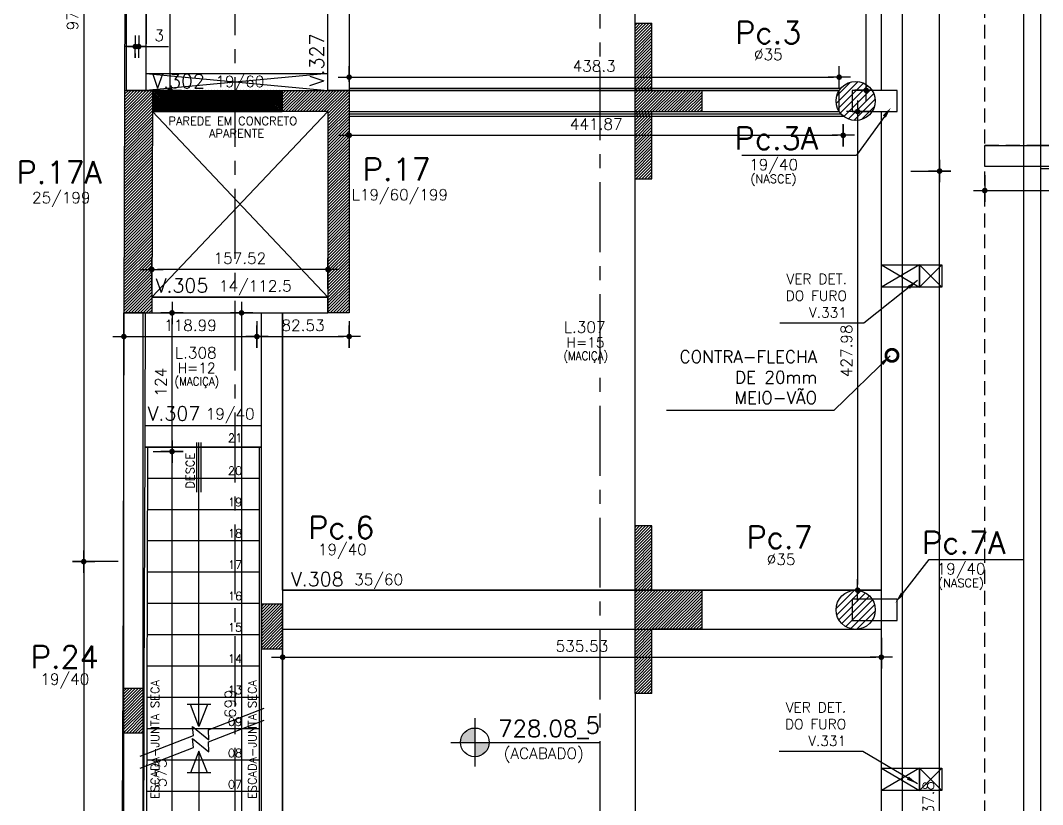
# Model space of a CAD drawing. Header units: inches. Extents: x 0 to 5940, y 0 to 4205.
# Drawn here: x 829 to 1744, y 2546 to 3247 of the extents above; entities that cross this region are included whole.
import ezdxf
from ezdxf.enums import TextEntityAlignment as Align

# ---------------------------------------------------------------- set-up
doc = ezdxf.new("R2010")
doc.units = ezdxf.units.IN
doc.header["$LTSCALE"] = 50
doc.header["$MEASUREMENT"] = 0
doc.linetypes.add('CENTER', pattern=[2, 1.25, -0.25, 0.25, -0.25])
doc.linetypes.add('HIDDEN', pattern=[0.375, 0.25, -0.125])
doc.layers.get('0').update_dxf_attribs({"color": 1})
for name, color, linetype in [('___HIDRAULICA', 30, 'Continuous'), ('CONTRA-FLECHA', 152, 'Continuous'), ('CORTE-FORMA', 1, 'Continuous'), ('COTA', 6, 'Continuous'), ('ESCADA', 8, 'Continuous'), ('FO-HACHURA_PILAR-CONT', 252, 'Continuous'), ('FO-HACHURA_PILAR-MORRE', 252, 'Continuous'), ('FO-TEXTO-LAJES', 152, 'Continuous'), ('FO-TEXTO-VIGAS', 3, 'Continuous'), ('NIVEL-ARQUITETURA', 3, 'Continuous'), ('P-C', 1, 'Continuous'), ('P-M', 7, 'Continuous'), ('P-N', 5, 'Continuous'), ('PAREDE', 191, 'Continuous'), ('SETAS', 8, 'Continuous'), ('TEXTO', 3, 'Continuous')]:
    doc.layers.add(name, color=color, linetype=linetype)
for name, color, linetype, lineweight in [('FO-Textos dos pilares', 3, 'Continuous', 20), ('FO-Vigas', 2, 'Continuous', 30), ('SEM LAJE', 8, 'Continuous', 30)]:
    doc.layers.add(name, color=color, linetype=linetype, lineweight=lineweight)
doc.styles.add('ROMANS', font='romans.shx')
doc.dimstyles.new('COTA_50', dxfattribs={"dimscale": 5, "dimtxt": 2, "dimasz": 1, "dimexe": 2, "dimexo": 1.5, "dimgap": 1, "dimtad": 1, "dimzin": 12, "dimdsep": 46, "dimtxsty": 'ROMANS', "dimblk1": 'COTA', "dimblk2": 'COTA', "dimsah": 1, "dimcen": -4, "dimdle": 1.5, "dimclrd": 6, "dimclre": 6, "dimclrt": 3, "dimadec": 0, "dimazin": 0, "dimtfac": 1, "dimtofl": 0, "dimtmove": 0, "dimatfit": 3, "dimldrblk": 'COTA', "dimfxl": 1, "dimtolj": 1, "dimtzin": 12, "dimarcsym": 0})
doc.dimstyles.new('NOTA', dxfattribs={"dimscale": 5, "dimtxt": 2, "dimasz": 2, "dimexe": 1.5, "dimexo": 2, "dimgap": 1, "dimtad": 1, "dimdec": 1, "dimzin": 12, "dimdsep": 46, "dimtxsty": 'ROMANS', "dimcen": 0.09, "dimclrd": 8, "dimclre": 8, "dimclrt": 3, "dimadec": 0, "dimazin": 0, "dimtfac": 1, "dimtdec": 1, "dimtofl": 0, "dimtmove": 0, "dimatfit": 3, "dimfxl": 1, "dimtolj": 1, "dimtzin": 12, "dimarcsym": 0})
pattern_1 = [(45, (-10708.8234, 9121.8574), (-1.32582521, 1.32582521), [])]
pattern_2 = [(45, (-10935.5438, 9121.8574), (-3.0935922, 3.0935922), [])]

# ---------------------------------------------------------------- blocks, each defined once
blk = doc.blocks.new('COTA')
at = {"layer": 'COTA'}
for p, q in [((0, -2), (0, 2)), ((2, 0), (-2, 0))]:
    blk.add_line(p, q, dxfattribs=at)
at = {"layer": 'COTA', "const_width": 0.5}
blk.add_lwpolyline([(-0.25, 0, 1), (0.25, 0, 1)], format="xyb", close=True, dxfattribs=at)
blk = doc.blocks.new('*D15')
at = {"layer": 'COTA', "color": 6, "lineweight": -2, "transparency": 16777216}
for p, q in [((927.23, 3223.36), (922.23, 3223.38)), ((940.23, 3223.32), (961.89, 3223.26)), ((932.21, 3217.13), (932.2, 3213.35)), ((935.21, 3217.12), (935.2, 3213.34))]:
    blk.add_line(p, q, dxfattribs=at)
at = {"layer": 'Defpoints', "color": 0, "transparency": 16777216}
for p in [(932.23, 3224.63), (935.23, 3224.62), (935.23, 3223.34)]:
    blk.add_point(p, dxfattribs=at)
at = {"layer": 'COTA', "color": 6, "lineweight": -2, "transparency": 16777216, "xscale": 5, "yscale": 5, "zscale": 5}
for p, rotation in [((932.23, 3223.35), 359.8263163516549), ((935.23, 3223.34), 179.8263163516549)]:
    blk.add_blockref('COTA', p, dxfattribs=dict(at, rotation=rotation))
at = {"layer": 'COTA', "color": 3, "transparency": 16777216, "insert": (953.59, 3233.28), "char_height": 10, "attachment_point": 5, "rotation": 359.82632, "style": 'ROMANS'}
blk.add_mtext('\\A1;3', dxfattribs=at)
blk = doc.blocks.new('*D364')
at = {"color": 6, "lineweight": -2, "transparency": 16777216}
for p, q in [((1123.52, 3157.71), (1123.52, 3133.99)), ((1565.39, 3153.71), (1565.39, 3133.99)), ((1128.52, 3143.99), (1560.39, 3143.99))]:
    blk.add_line(p, q, dxfattribs=at)
at = {"layer": 'Defpoints', "color": 0, "transparency": 16777216}
for p in [(1123.52, 3165.21), (1565.39, 3161.21), (1565.39, 3143.99)]:
    blk.add_point(p, dxfattribs=at)
at = {"color": 6, "lineweight": -2, "transparency": 16777216, "xscale": 5, "yscale": 5, "zscale": 5, "rotation": 180}
blk.add_blockref('COTA', (1123.52, 3143.99), dxfattribs=at)
at = {"color": 6, "lineweight": -2, "transparency": 16777216, "xscale": 5, "yscale": 5, "zscale": 5}
blk.add_blockref('COTA', (1565.39, 3143.99), dxfattribs=at)
at = {"color": 3, "transparency": 16777216, "insert": (1344.46, 3153.99), "char_height": 10, "attachment_point": 5, "style": 'ROMANS'}
blk.add_mtext('\\A1;441.87', dxfattribs=at)
blk = doc.blocks.new('*D365')
at = {"color": 6, "lineweight": -2, "transparency": 16777216}
for p, q in [((1123.52, 3191.71), (1123.52, 3205.96)), ((1561.83, 3191.71), (1561.83, 3205.96)), ((1128.52, 3195.96), (1556.83, 3195.96))]:
    blk.add_line(p, q, dxfattribs=at)
at = {"layer": 'Defpoints', "color": 0, "transparency": 16777216}
for p in [(1561.83, 3195.96), (1123.52, 3184.21), (1561.83, 3184.21)]:
    blk.add_point(p, dxfattribs=at)
at = {"color": 6, "lineweight": -2, "transparency": 16777216, "xscale": 5, "yscale": 5, "zscale": 5, "rotation": 180}
blk.add_blockref('COTA', (1123.52, 3195.96), dxfattribs=at)
at = {"color": 6, "lineweight": -2, "transparency": 16777216, "xscale": 5, "yscale": 5, "zscale": 5}
blk.add_blockref('COTA', (1561.83, 3195.96), dxfattribs=at)
at = {"color": 3, "transparency": 16777216, "insert": (1342.68, 3205.96), "char_height": 10, "attachment_point": 5, "style": 'ROMANS'}
blk.add_mtext('\\A1;438.3', dxfattribs=at)
blk = doc.blocks.new('*D368')
at = {"color": 6, "lineweight": -2, "transparency": 16777216}
for p, q in [((1692.02, 3108.46), (1692.02, 3084.57)), ((2378.49, 3108.46), (2378.49, 3084.57)), ((1697.02, 3094.57), (2373.49, 3094.57))]:
    blk.add_line(p, q, dxfattribs=at)
at = {"layer": 'Defpoints', "color": 0, "transparency": 16777216}
for p in [(1692.02, 3115.96), (2378.49, 3115.96), (2378.49, 3094.57)]:
    blk.add_point(p, dxfattribs=at)
at = {"color": 6, "lineweight": -2, "transparency": 16777216, "xscale": 5, "yscale": 5, "zscale": 5, "rotation": 180}
blk.add_blockref('COTA', (1692.02, 3094.57), dxfattribs=at)
at = {"color": 6, "lineweight": -2, "transparency": 16777216, "xscale": 5, "yscale": 5, "zscale": 5}
blk.add_blockref('COTA', (2378.49, 3094.57), dxfattribs=at)
at = {"color": 3, "transparency": 16777216, "insert": (2035.26, 3104.57), "char_height": 10, "attachment_point": 5, "style": 'ROMANS'}
blk.add_mtext('\\A1;686.47', dxfattribs=at)
blk = doc.blocks.new('*D371')
at = {"color": 6, "lineweight": -2, "transparency": 16777216}
for p, q in [((922.01, 2977.71), (922.01, 2954.04)), ((1040.99, 2977.71), (1040.99, 2954.04)), ((927.01, 2964.04), (1035.99, 2964.04))]:
    blk.add_line(p, q, dxfattribs=at)
at = {"layer": 'Defpoints', "color": 0, "transparency": 16777216}
for p in [(922.01, 2985.21), (1040.99, 2985.21), (1040.99, 2964.04)]:
    blk.add_point(p, dxfattribs=at)
at = {"color": 6, "lineweight": -2, "transparency": 16777216, "xscale": 5, "yscale": 5, "zscale": 5, "rotation": 180}
blk.add_blockref('COTA', (922.01, 2964.04), dxfattribs=at)
at = {"color": 6, "lineweight": -2, "transparency": 16777216, "xscale": 5, "yscale": 5, "zscale": 5}
blk.add_blockref('COTA', (1040.99, 2964.04), dxfattribs=at)
at = {"color": 3, "transparency": 16777216, "insert": (981.5, 2974.04), "char_height": 10, "attachment_point": 5, "style": 'ROMANS'}
blk.add_mtext('\\A1;118.99', dxfattribs=at)
blk = doc.blocks.new('*D372')
at = {"color": 6, "lineweight": -2, "transparency": 16777216}
for p, q in [((1040.99, 2977.71), (1040.99, 2954.04)), ((1123.52, 2977.71), (1123.52, 2954.04)), ((1045.99, 2964.04), (1118.52, 2964.04))]:
    blk.add_line(p, q, dxfattribs=at)
at = {"layer": 'Defpoints', "color": 0, "transparency": 16777216}
for p in [(1040.99, 2985.21), (1123.52, 2985.21), (1123.52, 2964.04)]:
    blk.add_point(p, dxfattribs=at)
at = {"color": 6, "lineweight": -2, "transparency": 16777216, "xscale": 5, "yscale": 5, "zscale": 5, "rotation": 180}
blk.add_blockref('COTA', (1040.99, 2964.04), dxfattribs=at)
at = {"color": 6, "lineweight": -2, "transparency": 16777216, "xscale": 5, "yscale": 5, "zscale": 5}
blk.add_blockref('COTA', (1123.52, 2964.04), dxfattribs=at)
at = {"color": 3, "transparency": 16777216, "insert": (1082.26, 2974.04), "char_height": 10, "attachment_point": 5, "style": 'ROMANS'}
blk.add_mtext('\\A1;82.53', dxfattribs=at)
blk = doc.blocks.new('*D373')
at = {"color": 6, "lineweight": -2, "transparency": 16777216}
for p, q in [((947.01, 3006.71), (947.01, 3034.03)), ((1104.52, 3006.71), (1104.52, 3034.03)), ((1099.52, 3024.03), (952.01, 3024.03))]:
    blk.add_line(p, q, dxfattribs=at)
at = {"layer": 'Defpoints', "color": 0, "transparency": 16777216}
for p in [(947.01, 3024.03), (947.01, 2999.21), (1104.52, 2999.21)]:
    blk.add_point(p, dxfattribs=at)
at = {"color": 6, "lineweight": -2, "transparency": 16777216, "xscale": 5, "yscale": 5, "zscale": 5, "rotation": 180}
blk.add_blockref('COTA', (947.01, 3024.03), dxfattribs=at)
at = {"color": 6, "lineweight": -2, "transparency": 16777216, "xscale": 5, "yscale": 5, "zscale": 5}
blk.add_blockref('COTA', (1104.52, 3024.03), dxfattribs=at)
at = {"color": 3, "transparency": 16777216, "insert": (1025.76, 3034.03), "char_height": 10, "attachment_point": 5, "style": 'ROMANS'}
blk.add_mtext('\\A1;157.52', dxfattribs=at)
blk = doc.blocks.new('*D377')
at = {"color": 6, "lineweight": -2, "transparency": 16777216}
for p, q in [((1063.99, 2694.72), (1063.99, 2667.29)), ((1599.52, 2694.72), (1599.52, 2667.29)), ((1068.99, 2677.29), (1594.52, 2677.29))]:
    blk.add_line(p, q, dxfattribs=at)
at = {"layer": 'Defpoints', "color": 0, "transparency": 16777216}
for p in [(1063.99, 2702.22), (1599.52, 2702.22), (1599.52, 2677.29)]:
    blk.add_point(p, dxfattribs=at)
at = {"color": 6, "lineweight": -2, "transparency": 16777216, "xscale": 5, "yscale": 5, "zscale": 5, "rotation": 180}
blk.add_blockref('COTA', (1063.99, 2677.29), dxfattribs=at)
at = {"color": 6, "lineweight": -2, "transparency": 16777216, "xscale": 5, "yscale": 5, "zscale": 5}
blk.add_blockref('COTA', (1599.52, 2677.29), dxfattribs=at)
at = {"color": 3, "transparency": 16777216, "insert": (1331.76, 2687.29), "char_height": 10, "attachment_point": 5, "style": 'ROMANS'}
blk.add_mtext('\\A1;535.53', dxfattribs=at)
blk = doc.blocks.new('*D422')
at = {"color": 6, "lineweight": -2, "transparency": 16777216}
for p, q in [((916.79, 3738.76), (876.11, 3738.76)), ((886.11, 3733.76), (886.11, 2767.76)), ((916.79, 2762.76), (876.11, 2762.76))]:
    blk.add_line(p, q, dxfattribs=at)
at = {"layer": 'Defpoints', "color": 0, "transparency": 16777216}
for p in [(924.29, 3738.76), (886.11, 2762.76), (924.29, 2762.76)]:
    blk.add_point(p, dxfattribs=at)
at = {"color": 6, "lineweight": -2, "transparency": 16777216, "xscale": 5, "yscale": 5, "zscale": 5}
for p, rotation in [((886.11, 3738.76), 90), ((886.11, 2762.76), 270)]:
    blk.add_blockref('COTA', p, dxfattribs=dict(at, rotation=rotation))
at = {"color": 3, "transparency": 16777216, "insert": (876.11, 3250.76), "char_height": 10, "attachment_point": 5, "rotation": 90, "style": 'ROMANS'}
blk.add_mtext('\\A1;976', dxfattribs=at)
blk = doc.blocks.new('*D423')
at = {"color": 6, "lineweight": -2, "transparency": 16777216}
for p, q in [((916.79, 2762.76), (876.11, 2762.76)), ((886.11, 2757.76), (886.11, 1949.07)), ((893.61, 1944.07), (896.11, 1944.07))]:
    blk.add_line(p, q, dxfattribs=at)
at = {"layer": 'Defpoints', "color": 0, "transparency": 16777216}
for p in [(924.29, 2762.76), (886.11, 1944.07), (886.11, 1944.07)]:
    blk.add_point(p, dxfattribs=at)
at = {"color": 6, "lineweight": -2, "transparency": 16777216, "xscale": 5, "yscale": 5, "zscale": 5}
for p, rotation in [((886.11, 2762.76), 90), ((886.11, 1944.07), 270)]:
    blk.add_blockref('COTA', p, dxfattribs=dict(at, rotation=rotation))
at = {"color": 3, "transparency": 16777216, "insert": (876.11, 2353.42), "char_height": 10, "attachment_point": 5, "rotation": 90, "style": 'ROMANS'}
blk.add_mtext('\\A1;818.69', dxfattribs=at)
blk = doc.blocks.new('*D425')
at = {"color": 6, "lineweight": -2, "transparency": 16777216}
for p, q in [((948.14, 2861.21), (975.07, 2861.21)), ((965.07, 2291.21), (965.07, 2856.21)), ((946.37, 2286.21), (975.07, 2286.21))]:
    blk.add_line(p, q, dxfattribs=at)
at = {"layer": 'Defpoints', "color": 0, "transparency": 16777216}
for p in [(940.64, 2861.21), (965.07, 2861.21), (938.87, 2286.21)]:
    blk.add_point(p, dxfattribs=at)
at = {"color": 6, "lineweight": -2, "transparency": 16777216, "xscale": 5, "yscale": 5, "zscale": 5}
for p, rotation in [((965.07, 2861.21), 90), ((965.07, 2286.21), 270)]:
    blk.add_blockref('COTA', p, dxfattribs=dict(at, rotation=rotation))
at = {"color": 3, "transparency": 16777216, "insert": (955.07, 2573.71), "char_height": 10, "attachment_point": 5, "rotation": 90, "style": 'ROMANS'}
blk.add_mtext('\\A1;575', dxfattribs=at)
blk = doc.blocks.new('*D426')
at = {"color": 6, "lineweight": -2, "transparency": 16777216}
for p, q in [((948.51, 2985.21), (975.07, 2985.21)), ((965.07, 2866.21), (965.07, 2980.21)), ((948.14, 2861.21), (975.07, 2861.21))]:
    blk.add_line(p, q, dxfattribs=at)
at = {"layer": 'Defpoints', "color": 0, "transparency": 16777216}
for p in [(941.01, 2985.21), (965.07, 2985.21), (940.64, 2861.21)]:
    blk.add_point(p, dxfattribs=at)
at = {"color": 6, "lineweight": -2, "transparency": 16777216, "xscale": 5, "yscale": 5, "zscale": 5}
for p, rotation in [((965.07, 2985.21), 90), ((965.07, 2861.21), 270)]:
    blk.add_blockref('COTA', p, dxfattribs=dict(at, rotation=rotation))
at = {"color": 3, "transparency": 16777216, "insert": (955.07, 2923.21), "char_height": 10, "attachment_point": 5, "rotation": 90, "style": 'ROMANS'}
blk.add_mtext('\\A1;124', dxfattribs=at)
blk = doc.blocks.new('*D427')
at = {"color": 6, "lineweight": -2, "transparency": 16777216}
for p, q in [((950.73, 3719.98), (973.3, 3719.98)), ((963.3, 3189.21), (963.3, 3714.98)), ((949.11, 3184.21), (973.3, 3184.21))]:
    blk.add_line(p, q, dxfattribs=at)
at = {"layer": 'Defpoints', "color": 0, "transparency": 16777216}
for p in [(943.23, 3719.98), (963.3, 3719.98), (941.61, 3184.21)]:
    blk.add_point(p, dxfattribs=at)
at = {"color": 6, "lineweight": -2, "transparency": 16777216, "xscale": 5, "yscale": 5, "zscale": 5}
for p, rotation in [((963.3, 3719.98), 90), ((963.3, 3184.21), 270)]:
    blk.add_blockref('COTA', p, dxfattribs=dict(at, rotation=rotation))
at = {"color": 3, "transparency": 16777216, "insert": (953.3, 3452.09), "char_height": 10, "attachment_point": 5, "rotation": 90, "style": 'ROMANS'}
blk.add_mtext('\\A1;535.77', dxfattribs=at)
blk = doc.blocks.new('*D429')
at = {"color": 6, "lineweight": -2, "transparency": 16777216}
for p, q in [((1037.49, 2985.21), (1017.26, 2985.21)), ((1027.26, 2980.21), (1027.26, 2291.21)), ((1037.49, 2286.21), (1017.26, 2286.21))]:
    blk.add_line(p, q, dxfattribs=at)
at = {"layer": 'Defpoints', "color": 0, "transparency": 16777216}
for p in [(1044.99, 2985.21), (1027.26, 2286.21), (1044.99, 2286.21)]:
    blk.add_point(p, dxfattribs=at)
at = {"color": 6, "lineweight": -2, "transparency": 16777216, "xscale": 5, "yscale": 5, "zscale": 5}
for p, rotation in [((1027.26, 2985.21), 90), ((1027.26, 2286.21), 270)]:
    blk.add_blockref('COTA', p, dxfattribs=dict(at, rotation=rotation))
at = {"color": 3, "transparency": 16777216, "insert": (1017.26, 2635.71), "char_height": 10, "attachment_point": 5, "rotation": 90, "style": 'ROMANS'}
blk.add_mtext('\\A1;699', dxfattribs=at)
blk = doc.blocks.new('*D435')
at = {"color": 6, "lineweight": -2, "transparency": 16777216}
for p, q in [((1592.02, 3413.21), (1575.94, 3413.21)), ((1585.94, 3189.21), (1585.94, 3408.21)), ((1592.02, 3184.21), (1575.94, 3184.21))]:
    blk.add_line(p, q, dxfattribs=at)
at = {"layer": 'Defpoints', "color": 0, "transparency": 16777216}
for p in [(1585.94, 3413.21), (1599.52, 3413.21), (1599.52, 3184.21)]:
    blk.add_point(p, dxfattribs=at)
at = {"color": 6, "lineweight": -2, "transparency": 16777216, "xscale": 5, "yscale": 5, "zscale": 5}
for p, rotation in [((1585.94, 3413.21), 90), ((1585.94, 3184.21), 270)]:
    blk.add_blockref('COTA', p, dxfattribs=dict(at, rotation=rotation))
at = {"color": 3, "transparency": 16777216, "insert": (1575.94, 3298.71), "char_height": 10, "attachment_point": 5, "rotation": 90, "style": 'ROMANS'}
blk.add_mtext('\\A1;229', dxfattribs=at)
blk = doc.blocks.new('*D436')
at = {"color": 6, "lineweight": -2, "transparency": 16777216}
for p, q in [((1626.02, 3111.97), (1661.61, 3111.97)), ((1651.61, 1979.17), (1651.61, 3106.97)), ((1626.02, 1974.17), (1661.61, 1974.17))]:
    blk.add_line(p, q, dxfattribs=at)
at = {"layer": 'Defpoints', "color": 0, "transparency": 16777216}
for p in [(1618.52, 3111.97), (1651.61, 3111.97), (1618.52, 1974.17)]:
    blk.add_point(p, dxfattribs=at)
at = {"color": 6, "lineweight": -2, "transparency": 16777216, "xscale": 5, "yscale": 5, "zscale": 5}
for p, rotation in [((1651.61, 3111.97), 90), ((1651.61, 1974.17), 270)]:
    blk.add_blockref('COTA', p, dxfattribs=dict(at, rotation=rotation))
at = {"color": 3, "transparency": 16777216, "insert": (1641.61, 2543.07), "char_height": 10, "attachment_point": 5, "rotation": 90, "style": 'ROMANS'}
blk.add_mtext('\\A1;1137.8', dxfattribs=at)
blk = doc.blocks.new('*D438')
at = {"color": 6, "lineweight": -2, "transparency": 16777216}
for p, q in [((1651.32, 3520.75), (1661.61, 3520.75)), ((1651.61, 3116.97), (1651.61, 3515.75)), ((1651.32, 3111.97), (1661.61, 3111.97))]:
    blk.add_line(p, q, dxfattribs=at)
at = {"layer": 'Defpoints', "color": 0, "transparency": 16777216}
for p in [(1643.82, 3520.75), (1651.61, 3520.75), (1643.82, 3111.97)]:
    blk.add_point(p, dxfattribs=at)
at = {"color": 6, "lineweight": -2, "transparency": 16777216, "xscale": 5, "yscale": 5, "zscale": 5}
for p, rotation in [((1651.61, 3520.75), 90), ((1651.61, 3111.97), 270)]:
    blk.add_blockref('COTA', p, dxfattribs=dict(at, rotation=rotation))
at = {"color": 3, "transparency": 16777216, "insert": (1641.61, 3316.36), "char_height": 10, "attachment_point": 5, "rotation": 90, "style": 'ROMANS'}
blk.add_mtext('\\A1;408.78', dxfattribs=at)
blk = doc.blocks.new('*D462')
at = {"color": 6, "lineweight": -2, "transparency": 16777216}
for p, q in [((1592.02, 3165.21), (1568.31, 3165.21)), ((1578.31, 3160.21), (1578.31, 2742.22)), ((1592.02, 2737.22), (1568.31, 2737.22))]:
    blk.add_line(p, q, dxfattribs=at)
at = {"layer": 'Defpoints', "color": 0, "transparency": 16777216}
for p in [(1599.52, 3165.21), (1578.31, 2737.22), (1599.52, 2737.22)]:
    blk.add_point(p, dxfattribs=at)
at = {"color": 6, "lineweight": -2, "transparency": 16777216, "xscale": 5, "yscale": 5, "zscale": 5}
for p, rotation in [((1578.31, 3165.21), 90), ((1578.31, 2737.22), 270)]:
    blk.add_blockref('COTA', p, dxfattribs=dict(at, rotation=rotation))
at = {"color": 3, "transparency": 16777216, "insert": (1568.31, 2951.22), "char_height": 10, "attachment_point": 5, "rotation": 90, "style": 'ROMANS'}
blk.add_mtext('\\A1;427.98', dxfattribs=at)

msp = doc.modelspace()

# ---------------------------------------------------------------- hatches: boundary and pattern name
at = {"layer": 'CORTE-FORMA'}
h = msp.add_hatch(dxfattribs=at)
h.set_pattern_fill('ANSI31', color=70, scale=15)
h.set_pattern_definition(pattern_1)
h.paths.add_polyline_path([(1439.186, 3184.207), (1394.186, 3184.207), (1394.186, 3244.207), (1379.186, 3244.207), (1379.186, 3105.207), (1394.186, 3105.207), (1394.186, 3165.207), (1439.186, 3165.207)])
h = msp.add_hatch(dxfattribs=at)
h.set_pattern_fill('ANSI31', color=70, scale=15)
h.set_pattern_definition([(45, (-10928.0438, 9121.8574), (-1.32582521, 1.32582521), [])])
edge = h.paths.add_edge_path()
edge.add_line((1439.186, 2737.223), (1394.186, 2737.223))
edge.add_line((1394.186, 2737.223), (1394.186, 2794.723))
edge.add_line((1394.186, 2794.723), (1379.186, 2794.723))
edge.add_line((1379.186, 2644.723), (1379.186, 2794.723))
edge.add_line((1394.186, 2644.723), (1379.186, 2644.723))
edge.add_line((1394.186, 2644.723), (1394.186, 2702.223))
edge.add_line((1439.186, 2702.223), (1394.186, 2702.223))
edge.add_line((1439.186, 2702.223), (1439.186, 2737.223))
at = {"layer": 'FO-HACHURA_PILAR-CONT'}
h = msp.add_hatch(dxfattribs=at)
h.set_pattern_fill('ANSI31', color=256, scale=15)
h.set_pattern_definition(pattern_1)
edge = h.paths.add_edge_path()
edge.add_line((922.608, 3184.207), (947.609, 3184.207))
edge.add_line((922.608, 3184.207), (922.005, 2985.207))
edge.add_line((947.609, 3184.207), (947.005, 2985.131))
edge.add_line((922.005, 2985.207), (947.005, 2985.207))
h = msp.add_hatch(dxfattribs=at)
h.set_pattern_fill('ANSI31', color=256, scale=15)
h.set_pattern_definition([(45, (-4121.7386, 9121.8574), (-1.3258252, 1.3258252), [])])
edge = h.paths.add_edge_path()
edge.add_line((1063.524, 3184.207), (1063.524, 3165.207))
edge.add_line((1063.524, 3184.207), (1123.524, 3184.207))
edge.add_line((1104.524, 3165.207), (1063.524, 3165.207))
edge.add_line((1104.524, 3165.207), (1104.524, 2985.207))
edge.add_line((1123.524, 3184.207), (1123.524, 2985.207))
edge.add_line((1123.524, 2985.207), (1104.524, 2985.207))
h = msp.add_hatch(dxfattribs=at)
h.set_pattern_fill('ANSI31', color=256, scale=15)
h.set_pattern_definition(pattern_1)
h.paths.add_polyline_path([(1044.991, 2684.707), (1054.491, 2684.707), (1063.991, 2684.707), (1063.991, 2704.707), (1063.991, 2724.707), (1054.491, 2724.707), (1044.991, 2724.707), (1044.991, 2704.707)])
h = msp.add_hatch(dxfattribs=at)
h.set_pattern_fill('ANSI31', color=256, scale=15)
h.set_pattern_definition(pattern_1)
h.paths.add_polyline_path([(939.988, 2649.707), (939.867, 2609.707), (920.867, 2609.707), (920.988, 2649.707)])
at = {"layer": 'FO-HACHURA_PILAR-MORRE'}
h = msp.add_hatch(dxfattribs=at)
h.set_pattern_fill('ANSI31', color=256, scale=35)
h.set_pattern_definition(pattern_2)
edge = h.paths.add_edge_path()
edge.add_ellipse((1576.524, 3174.709), major_axis=(17.5, 0), ratio=1, start_angle=0, end_angle=360)
h = msp.add_hatch(dxfattribs=at)
h.set_pattern_fill('ANSI31', color=256, scale=35)
h.set_pattern_definition(pattern_2)
edge = h.paths.add_edge_path()
edge.add_arc((1576.524, 2719.707), 17.5, 0, 360)
at = {"layer": 'NIVEL-ARQUITETURA'}
h = msp.add_hatch(color=1, dxfattribs=at)
h.paths.add_polyline_path([(1247.781, 2596.248), (1248.757, 2601.156), (1235.932, 2601.156), (1235.932, 2592.227), (1241.252, 2589.582), (1245.001, 2592.087)])
h.paths.add_polyline_path([(1235.932, 2592.227), (1235.932, 2588.331), (1240.84, 2589.307), (1241.252, 2589.582)])
h.paths.add_polyline_path([(1235.932, 2613.981), (1231.024, 2613.005), (1226.864, 2610.225), (1224.083, 2606.064), (1223.107, 2601.156), (1235.932, 2601.156)])
at = {"layer": 'PAREDE', "linetype": 'Continuous', "lineweight": 50}
h = msp.add_hatch(dxfattribs=at)
h.set_pattern_fill('ANSI31', color=256, scale=15)
h.set_pattern_definition([(45, (-4121.7386, 9121.8574), (-1.3258252, 1.3258252), [])])
h.paths.add_polyline_path([(1063.524, 3184.207), (947.609, 3184.207), (947.551, 3165.207), (1063.524, 3165.207)])

# ---------------------------------------------------------------- linework, layer by layer
for points in [[(1123.524, 3184.207), (1104.524, 3184.207), (1104.524, 3721.799), (1123.524, 3721.799)], [(924.232, 3719.761), (941.609, 3719.761), (941.609, 3184.207), (924.232, 3184.207)], [(1123.524, 3165.207), (1561.826, 3165.207), (1561.826, 3184.207), (1123.524, 3184.207)], [(1692.024, 3134.957), (3113.024, 3134.957), (3113.024, 3115.957), (1692.024, 3115.957)], [(947.005, 2985.207), (1104.524, 2985.207), (1104.524, 2999.207), (947.005, 2999.207)], [(922.005, 2985.207), (938.882, 2985.207), (938.882, 2284.707), (922.005, 2284.707)], [(1063.991, 2282.207), (1044.991, 2282.207), (1044.991, 2985.207), (1063.991, 2985.207)], [(940.641, 2865.207), (1044.991, 2865.207), (1044.991, 2884.207), (940.641, 2884.207)], [(1063.991, 2702.223), (1599.524, 2702.223), (1599.524, 2737.223), (1063.991, 2737.223)]]:
    msp.add_lwpolyline(points, close=True)
at = {"layer": '___HIDRAULICA'}
for p, q in [((1599.524, 3028.207), (1633.524, 3028.207)), ((1599.524, 3008.207), (1599.524, 3028.207)), ((1633.524, 3028.207), (1653.524, 3028.207)), ((1633.524, 3008.207), (1633.524, 3028.207)), ((1633.524, 3028.207), (1633.524, 3008.207)), ((1633.524, 3028.207), (1633.524, 3028.207)), ((1653.524, 3028.207), (1653.524, 3008.207)), ((1633.524, 3008.207), (1599.524, 3008.207)), ((1653.524, 3008.207), (1633.524, 3008.207)), ((1633.524, 3008.207), (1633.524, 3008.207)), ((1599.524, 2578.207), (1633.524, 2578.207)), ((1599.524, 2558.207), (1599.524, 2578.207)), ((1633.524, 2558.207), (1633.524, 2578.207)), ((1633.524, 2578.207), (1653.524, 2578.207)), ((1633.524, 2558.207), (1633.524, 2578.207)), ((1633.524, 2578.207), (1633.524, 2558.207)), ((1633.524, 2578.207), (1633.524, 2578.207)), ((1653.524, 2578.207), (1653.524, 2558.207)), ((1633.524, 2558.207), (1599.524, 2558.207)), ((1653.524, 2558.207), (1633.524, 2558.207)), ((1633.524, 2558.207), (1633.524, 2558.207))]:
    msp.add_line(p, q, dxfattribs=at)
at = {"layer": '___HIDRAULICA', "color": 252}
for p, q in [((1599.524, 3028.207), (1633.524, 3008.207)), ((1633.524, 3028.207), (1599.524, 3008.207)), ((1633.524, 3028.207), (1653.524, 3008.207)), ((1653.524, 3028.207), (1633.524, 3008.207)), ((1599.524, 2578.207), (1633.524, 2558.207)), ((1633.524, 2578.207), (1599.524, 2558.207)), ((1633.524, 2578.207), (1653.524, 2558.207)), ((1653.524, 2578.207), (1633.524, 2558.207))]:
    msp.add_line(p, q, dxfattribs=at)
at = {"layer": 'CONTRA-FLECHA', "linetype": 'Continuous', "const_width": 2.56}
msp.add_lwpolyline([(1605.206, 2943.397, 1), (1612.843, 2951.033, 1)], format="xyb", close=True, dxfattribs=at)
at = {"layer": 'CORTE-FORMA', "color": 8}
for p, q in [((1379.186, 3244.207), (1379.186, 3664.9)), ((1379.186, 2794.723), (1379.186, 3105.207)), ((1379.186, 2644.723), (1379.186, 2339.707))]:
    msp.add_line(p, q, dxfattribs=at)
at = {"layer": 'CORTE-FORMA'}
for p, q in [((1379.186, 3105.207), (1379.186, 3244.207)), ((1394.186, 3184.207), (1394.186, 3244.207)), ((1439.186, 3184.207), (1394.186, 3184.207)), ((1439.186, 3165.207), (1439.186, 3184.207)), ((1394.186, 3105.207), (1394.186, 3165.207)), ((1394.186, 3165.207), (1439.186, 3165.207)), ((1379.186, 2644.723), (1379.186, 2794.723)), ((1394.186, 2737.223), (1394.186, 2794.723)), ((1439.186, 2737.223), (1394.186, 2737.223)), ((1439.186, 2702.223), (1439.186, 2737.223)), ((1394.186, 2644.723), (1394.186, 2702.223)), ((1439.186, 2702.223), (1394.186, 2702.223))]:
    msp.add_line(p, q, dxfattribs=at)
at = {"layer": 'CORTE-FORMA', "color": 70}
for p, q in [((1379.186, 3244.207), (1394.186, 3244.207)), ((1379.186, 3105.207), (1394.186, 3105.207)), ((1394.186, 2794.723), (1379.186, 2794.723)), ((1394.186, 2644.723), (1379.186, 2644.723))]:
    msp.add_line(p, q, dxfattribs=at)
at = {"layer": 'COTA', "color": 8}
for p, q in [((1602.229, 3160.819), (1577.144, 3126.184)), ((1474.689, 3126.184), (1577.144, 3126.184)), ((1618.329, 2734.081), (1642.339, 2764.785)), ((1642.339, 2764.785), (1726.632, 2764.785))]:
    msp.add_line(p, q, dxfattribs=at)
for points in [[(1603.579, 3159.841), (1608.094, 3168.918), (1600.879, 3161.797)], [(1617.016, 2735.108), (1612.169, 2726.204), (1619.642, 2733.055)]]:
    msp.add_solid(points, dxfattribs=at)
at = {"layer": 'ESCADA'}
for p, q in [((941.795, 2282.207), (943.519, 2865.207)), ((1042.991, 2865.207), (1042.991, 2282.207)), ((1042.991, 2837.207), (943.437, 2837.207)), ((1042.991, 2809.207), (943.354, 2809.207)), ((1042.991, 2781.207), (943.271, 2781.207)), ((1042.991, 2753.207), (943.188, 2753.207)), ((1042.991, 2725.207), (943.105, 2725.207)), ((1042.991, 2697.207), (943.023, 2697.207)), ((1042.991, 2669.207), (942.94, 2669.207)), ((1042.991, 2641.207), (942.857, 2641.207)), ((997.641, 2612.361), (1047.596, 2631.711)), ((984.154, 2607.137), (983.519, 2615.267)), ((983.519, 2615.267), (998.015, 2603.399)), ((997.641, 2601.695), (1047.596, 2621.044)), ((936.448, 2588.658), (984.154, 2607.137)), ((1042.991, 2613.207), (942.774, 2613.207)), ((998.015, 2603.399), (997.641, 2612.361)), ((936.448, 2577.991), (984.154, 2596.47)), ((984.154, 2596.47), (983.519, 2604.6)), ((983.519, 2604.6), (998.015, 2592.733)), ((998.015, 2592.733), (997.641, 2601.695)), ((1042.991, 2585.207), (942.691, 2585.207)), ((1042.991, 2557.207), (942.609, 2557.207))]:
    msp.add_line(p, q, dxfattribs=at)
at = {"layer": 'FO-Vigas'}
for p, q in [((1104.524, 3184.207), (1104.524, 3721.799)), ((1123.524, 3722.014), (1123.524, 3184.207)), ((1618.524, 1974.172), (1618.524, 3727.61)), ((1727.024, 1974.172), (1727.024, 3727.006)), ((1742.024, 1974.172), (1742.024, 3727.006)), ((923.686, 3539.707), (922.608, 3184.207)), ((942.686, 3539.707), (941.609, 3184.207)), ((1599.524, 3184.207), (1599.524, 3413.207)), ((941.654, 3199.207), (1104.524, 3199.207)), ((947.609, 3184.207), (1063.524, 3184.207)), ((1123.524, 3186.207), (1563.332, 3186.207)), ((1123.524, 3184.207), (1561.826, 3184.207)), ((947.551, 3165.207), (1063.524, 3165.207)), ((1123.524, 3165.207), (1561.829, 3165.207)), ((1599.524, 2737.223), (1599.524, 3165.207)), ((1123.524, 3163.207), (1563.335, 3163.207)), ((1123.524, 3161.207), (1565.391, 3161.207)), ((2378.524, 3134.957), (1742.024, 3134.957)), ((2378.524, 3115.957), (1742.024, 3115.957)), ((1870.024, 3113.957), (1742.024, 3113.957)), ((947.005, 2999.207), (1104.524, 2999.207)), ((922.005, 2985.207), (920.988, 2649.707)), ((941.005, 2985.207), (940.699, 2884.207)), ((947.005, 2985.207), (1044.991, 2985.207)), ((1044.991, 2884.207), (1044.991, 2985.207)), ((1063.991, 2985.207), (1104.524, 2985.207)), ((1063.991, 2737.223), (1063.991, 2985.207)), ((1044.991, 2884.207), (940.699, 2884.207)), ((940.641, 2865.207), (939.988, 2649.707)), ((1044.991, 2865.207), (940.641, 2865.207)), ((1044.991, 2724.707), (1044.991, 2865.207)), ((1063.991, 2737.223), (1599.524, 2737.223)), ((1063.991, 2702.223), (1599.524, 2702.223)), ((1599.524, 2282.207), (1599.524, 2702.223)), ((1044.991, 2282.207), (1044.991, 2684.707)), ((1063.991, 2282.207), (1063.991, 2684.707)), ((920.867, 2609.707), (919.882, 2284.707)), ((939.867, 2609.707), (938.882, 2284.707))]:
    msp.add_line(p, q, dxfattribs=at)
at = {"layer": 'FO-Vigas', "linetype": 'HIDDEN'}
for p, q in [((1692.024, 1974.172), (1692.024, 3727.006)), ((1742.024, 3134.957), (1692.024, 3134.957)), ((1742.024, 3115.957), (1692.024, 3115.957))]:
    msp.add_line(p, q, dxfattribs=at)
at = {"layer": 'NIVEL-ARQUITETURA', "color": 1}
for p, q in [((1235.932, 2622.699), (1235.932, 2579.614)), ((1214.39, 2601.156), (1347.805, 2601.156))]:
    msp.add_line(p, q, dxfattribs=at)
msp.add_circle((1235.932, 2601.156), 12.825, dxfattribs=at)
at = {"layer": 'P-C'}
for p, q in [((922.608, 3184.207), (922.005, 2985.207)), ((922.608, 3184.207), (947.609, 3184.207)), ((947.609, 3184.207), (947.005, 2985.131)), ((1063.524, 3184.207), (1123.524, 3184.207)), ((1063.524, 3184.207), (1063.524, 3165.207)), ((1123.524, 3184.207), (1123.524, 2985.207)), ((1104.524, 3165.207), (1063.524, 3165.207)), ((1104.524, 3165.207), (1104.524, 2985.207)), ((941.005, 2985.207), (922.005, 2985.207)), ((922.005, 2985.207), (947.005, 2985.207)), ((1123.524, 2985.207), (1104.524, 2985.207)), ((920.988, 2649.707), (920.867, 2609.707)), ((920.988, 2649.707), (939.988, 2649.707)), ((939.988, 2649.707), (939.867, 2609.707)), ((920.867, 2609.707), (939.867, 2609.707))]:
    msp.add_line(p, q, dxfattribs=at)
msp.add_lwpolyline([(1044.991, 2684.707), (1054.491, 2684.707), (1063.991, 2684.707), (1063.991, 2704.707), (1063.991, 2724.707), (1054.491, 2724.707), (1044.991, 2724.707), (1044.991, 2704.707), (1044.991, 2684.707)], close=True, dxfattribs=at)
at = {"layer": 'P-M'}
for centre in [(1576.524, 3174.709), (1576.524, 2719.707)]:
    msp.add_circle(centre, 17.5, dxfattribs=at)
at = {"layer": 'P-N'}
for points in [[(1573.524, 3184.207), (1573.524, 3174.707), (1573.524, 3165.207), (1593.524, 3165.207), (1613.524, 3165.207), (1613.524, 3174.707), (1613.524, 3184.207), (1593.524, 3184.207), (1573.524, 3184.207)], [(1573.524, 2729.223), (1573.524, 2719.723), (1573.524, 2710.223), (1593.524, 2710.223), (1613.524, 2710.223), (1613.524, 2719.723), (1613.524, 2729.223), (1593.524, 2729.223), (1573.524, 2729.223)]]:
    msp.add_lwpolyline(points, close=True, dxfattribs=at)
at = {"layer": 'SEM LAJE'}
for p, q in [((1104.524, 3199.207), (941.609, 3184.207)), ((941.654, 3199.207), (1104.524, 3184.207)), ((1104.524, 3165.207), (947.005, 2999.207)), ((947.551, 3165.207), (1104.524, 2999.207))]:
    msp.add_line(p, q, dxfattribs=at)
at = {"layer": 'TEXTO', "color": 8, "linetype": 'CENTER'}
for p, q in [((1021.394, 433.606), (1021.394, 3810.777)), ((1347.894, 439.564), (1347.894, 3797.333))]:
    msp.add_line(p, q, dxfattribs=at)
at = {"layer": 'TEXTO', "color": 8}
for p, q in [((987.157, 2824.941), (987.157, 2869.334)), ((989.157, 2615.41), (989.157, 2869.334)), ((991.157, 2824.941), (991.157, 2869.334)), ((999.657, 2634.923), (978.657, 2634.923)), ((989.157, 2615.41), (981.657, 2634.923)), ((996.657, 2634.923), (989.157, 2615.41)), ((989.157, 2593.309), (981.657, 2573.795)), ((989.157, 2593.309), (989.157, 2385.968)), ((996.657, 2573.795), (989.157, 2593.309)), ((999.657, 2573.795), (978.657, 2573.795))]:
    msp.add_line(p, q, dxfattribs=at)

# ---------------------------------------------------------------- texts
at = {"color": 3, "char_height": 9, "attachment_point": 6, "style": 'ROMANS'}
for insert in [(1568.728, 3000.513), (1568.073, 2617.396)]:
    msp.add_mtext('{\\C4;VER DET. \\PDO FURO\\PV.331}', dxfattribs=dict(at, insert=insert))
at = {"layer": 'CONTRA-FLECHA', "insert": (1542.069, 2927.679), "char_height": 11, "attachment_point": 6, "style": 'ROMANS'}
msp.add_mtext('{\\Fromans.shx;CONTRA-FLECHA\\PDE 20mm\\PMEIO-VÃO}', dxfattribs=at)
at = {"layer": 'FO-TEXTO-LAJES', "style": 'ROMANS'}
for s, p in [('L.307', (1315.503, 2967.355)), ('L.308', (967.681, 2944.502))]:
    msp.add_text(s, height=10, dxfattribs=at).set_placement(p)
at = {"layer": 'FO-TEXTO-LAJES', "color": 3, "style": 'ROMANS'}
for s, p in [('H=15', (1317.93, 2954.274)), ('H=12', (970.108, 2931.421))]:
    msp.add_text(s, height=9, dxfattribs=at).set_placement(p)
at = {"layer": 'FO-TEXTO-LAJES', "color": 4, "style": 'ROMANS', "width": 0.9}
for p in [(1315.184, 2943.056), (967.363, 2920.203)]:
    msp.add_text('(MACIÇA)', height=7.5, dxfattribs=at).set_placement(p)
at = {"layer": 'FO-TEXTO-VIGAS', "color": 1, "style": 'ROMANS'}
msp.add_text('V.327', height=12.5, rotation=90, dxfattribs=at).set_placement((1100.891, 3187.861))
for s, p in [('V.302', (947.323, 3186.206)), ('V.305', (950.42, 3003.478)), ('V.307', (943.221, 2889.038)), ('V.308', (1071.431, 2740.885))]:
    msp.add_text(s, height=12.5, dxfattribs=at).set_placement(p)
at = {"layer": 'FO-TEXTO-VIGAS', "style": 'ROMANS'}
for s, p in [('19/60', (1003.931, 3187.027)), ('14/112.5', (1007.027, 3004.298)), ('19/40', (995.242, 2889.858)), ('35/60', (1128.039, 2741.705))]:
    msp.add_text(s, height=10, dxfattribs=at).set_placement(p)
at = {"layer": 'FO-TEXTO-VIGAS', "color": 4, "style": 'ROMANS'}
for s, p in [('PAREDE EM CONCRETO', (961.876, 3153.063)), ('APARENTE', (998.134, 3141.902))]:
    msp.add_text(s, height=7.5, dxfattribs=at).set_placement(p)
at = {"layer": 'FO-Textos dos pilares', "color": 1, "style": 'ROMANS'}
for s, p in [('Pc.3', (1468.865, 3225.886)), ('Pc.3A', (1468.365, 3131.237)), ('P.17A', (826.051, 3100.847)), ('P.17', (1135.698, 3103.469)), ('Pc.6', (1086.936, 2783.262)), ('Pc.7', (1478.923, 2774.494)), ('Pc.7A', (1636.015, 2769.838)), ('P.24', (838.748, 2667.372))]:
    msp.add_text(s, height=20, dxfattribs=at).set_placement(p)
at = {"layer": 'FO-Textos dos pilares', "color": 3, "style": 'ROMANS'}
for s, p in [('%%C35', (1485.586, 3211.194)), ('19/40', (1481.303, 3112.765)), ('25/199', (839.864, 3083.226)), ('L19/60/199', (1125.786, 3085.849)), ('19/40', (1095.52, 2768.57)), ('%%C35', (1497.01, 2759.802)), ('19/40', (1648.953, 2751.366)), ('19/40', (847.332, 2652.68))]:
    msp.add_text(s, height=10, dxfattribs=at).set_placement(p)
at = {"layer": 'FO-Textos dos pilares', "color": 4, "style": 'ROMANS'}
for p in [(1482.45, 3101.322), (1650.1, 2739.923)]:
    msp.add_text('(NASCE)', height=7.5, dxfattribs=at).set_placement(p)
at = {"layer": 'NIVEL-ARQUITETURA', "color": 1, "style": 'ROMANS'}
for s, p in [('5', (1335.042, 2609.035)), ('728.08_', (1256.787, 2606.015))]:
    msp.add_text(s, height=15, dxfattribs=at).set_placement(p)
at = {"layer": 'NIVEL-ARQUITETURA', "color": 3, "style": 'ROMANS'}
msp.add_text('(ACABADO)', height=10, dxfattribs=at).set_placement((1297.546, 2586.278), align=Align.CENTER)
at = {"layer": 'TEXTO', "color": 4, "style": 'ROMANS'}
for s, p in [('21', (1015.051, 2869.712)), ('20', (1015.051, 2840.241)), ('19', (1015.051, 2812.241)), ('18', (1015.051, 2784.241)), ('17', (1015.051, 2756.241)), ('16', (1015.051, 2728.241)), ('15', (1015.051, 2700.241)), ('14', (1015.051, 2672.241)), ('13', (1015.051, 2644.241)), ('09', (1015.051, 2615.805)), ('08', (1015.051, 2587.805)), ('07', (1015.051, 2559.805))]:
    msp.add_text(s, height=7.5, dxfattribs=at).set_placement(p)
for s, p in [('DESCE', (985.033, 2827.938)), ('ESCADA-JUNTA SECA', (953.582, 2550.465)), ('ESCADA-JUNTA SECA', (1040.542, 2550.465))]:
    msp.add_text(s, height=7.5, rotation=90, dxfattribs=at).set_placement(p)

# ---------------------------------------------------------------- dimensions: what is measured, and where the dimension line sits
for base, p1, p2, picture, middle in [((886.106, 2762.763), (924.289, 3738.763), (924.289, 2762.763), '*D422', (876.106, 3250.763)), ((963.303, 3719.975), (941.609, 3184.207), (943.233, 3719.975), '*D427', (953.303, 3452.091)), ((1651.613, 3520.752), (1643.819, 3111.972), (1643.819, 3520.752), '*D438', (1641.613, 3316.362)), ((1585.936, 3413.207), (1599.524, 3184.207), (1599.524, 3413.207), '*D435', (1575.936, 3298.707)), ((1578.309, 2737.223), (1599.524, 3165.207), (1599.524, 2737.223), '*D462', (1568.309, 2951.215)), ((1651.613, 3111.972), (1618.524, 1974.172), (1618.524, 3111.972), '*D436', (1641.613, 2543.072)), ((1027.26, 2286.207), (1044.991, 2985.207), (1044.991, 2286.207), '*D429', (1017.26, 2635.707)), ((965.074, 2861.207), (938.867, 2286.207), (940.641, 2861.207), '*D425', (955.074, 2573.707))]:
    dim = msp.add_linear_dim(base=base, p1=p1, p2=p2, angle=90, dimstyle='COTA_50')
    dim.commit()
    dim.dimension.update_dxf_attribs({"geometry": picture, "text_midpoint": middle})
for base, p1, p2, picture, middle in [((1561.826, 3195.959), (1123.524, 3184.207), (1561.826, 3184.207), '*D365', (1342.675, 3205.959)), ((1565.391, 3143.995), (1123.524, 3165.207), (1565.391, 3161.207), '*D364', (1344.458, 3153.995)), ((2378.491, 3094.571), (1692.024, 3115.957), (2378.491, 3115.957), '*D368', (2035.258, 3104.571)), ((947.005, 3024.032), (1104.524, 2999.207), (947.005, 2999.207), '*D373', (1025.765, 3034.032)), ((1040.991, 2964.044), (922.005, 2985.207), (1040.991, 2985.207), '*D371', (981.498, 2974.044)), ((1599.524, 2677.29), (1063.991, 2702.223), (1599.524, 2702.223), '*D377', (1331.758, 2687.29))]:
    dim = msp.add_linear_dim(base=base, p1=p1, p2=p2, dimstyle='COTA_50')
    dim.commit()
    dim.dimension.update_dxf_attribs({"geometry": picture, "text_midpoint": middle})
for base, p1, p2, picture, middle in [((965.074, 2985.207), (940.641, 2861.207), (941.005, 2985.207), '*D426', (955.074, 2923.207)), ((886.106, 1944.07), (924.289, 2762.763), (886.106, 1944.07), '*D423', (876.106, 2353.416))]:
    dim = msp.add_linear_dim(base=base, p1=p1, p2=p2, angle=90, dimstyle='COTA_50', override={"dimtmove": 1})
    dim.commit()
    dim.dimension.update_dxf_attribs({"geometry": picture, "text_midpoint": middle})
dim = msp.add_linear_dim(base=(1123.524, 2964.044), p1=(1040.991, 2985.207), p2=(1123.524, 2985.207), dimstyle='COTA_50', override={"dimtmove": 1})
dim.commit()
dim.dimension.update_dxf_attribs({"geometry": '*D372', "text_midpoint": (1082.258, 2974.044)})
at = {"layer": 'COTA'}
dim = msp.add_aligned_dim(p1=(932.231, 3224.634), p2=(935.231, 3224.625), distance=-1.288, dimstyle='COTA_50', dxfattribs=at)
dim.commit()
dim.dimension.update_dxf_attribs({"geometry": '*D15', "text_midpoint": (953.591, 3233.281)})

# ---------------------------------------------------------------- leaders
at = {"layer": 'CONTRA-FLECHA', "color": 8, "annotation_type": 0, "has_hookline": 1, "hookline_direction": 1, "text_width": 134.619}
msp.add_leader([(1607.298, 2946.702), (1557.069, 2897.798), (1547.069, 2897.798)], dimstyle='NOTA', dxfattribs=at)
at = {"layer": 'SETAS', "annotation_type": 0, "has_hookline": 1, "hookline_direction": 1, "text_width": 60}
for points in [[(1631.823, 3014.159), (1583.728, 2976.013), (1573.728, 2976.013)], [(1631.823, 2564.159), (1583.073, 2592.896), (1573.073, 2592.896)]]:
    msp.add_leader(points, dimstyle='NOTA', dxfattribs=at)

doc.saveas('drawing.dxf')
